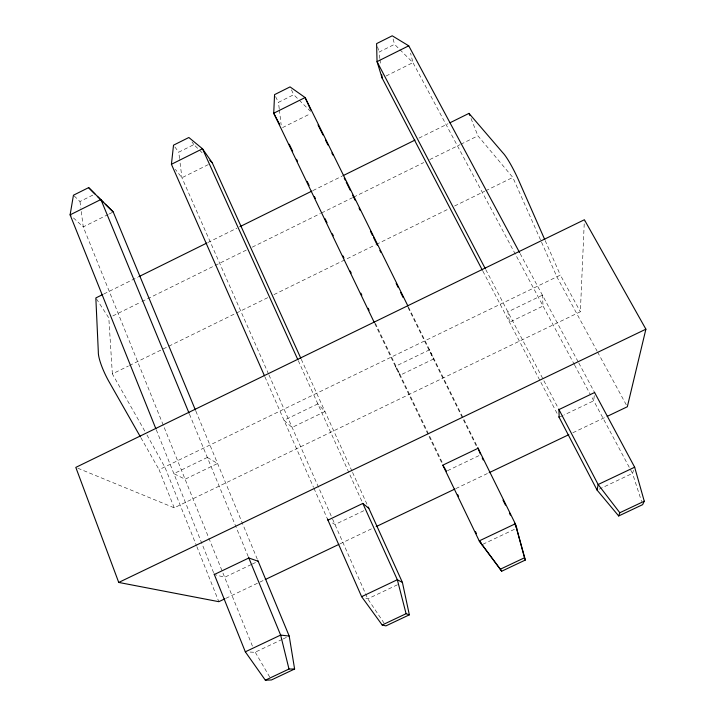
<?xml version="1.0" encoding="UTF-8"?>
<svg xmlns="http://www.w3.org/2000/svg" width="716" height="716" viewBox="0 0 716 716"><rect width="100%" height="100%" fill="white"/><g stroke="black" fill="none" stroke-linecap="round" stroke-linejoin="round"><path stroke-width="0.54" stroke-dasharray="3.58 2.69" d="M77.856 468.237L174.221 507.814L580.354 311.764L584.346 220.859M594.271 395.617L593.707 400.79L564.074 414.958M633.579 470.287L632.505 473.365L641.608 501.531M74.169 195.916L79.977 201.509L92.973 195.02M179.537 158.558L178.749 152.168L193.884 144.605L203.434 154.029M279.231 108.787L278.461 102.343L293.739 94.709L310.556 111.365M379.874 58.533L379.131 52.044L394.552 44.338L399.152 48.912M108.232 214.469L83.253 226.918L70.929 215.623M109.226 213.968L113.226 211.981M208.284 164.608L181.927 177.747L175.357 169.334M282.525 127.618L310.118 113.862M386.085 76.003L412.953 62.623L410.581 53.163M103.838 293.981L137.857 277.164M207.882 242.527L236.898 228.171M312.928 190.572L341.935 176.217M418.967 138.116L447.983 123.77M112.824 315.935L140.909 302.08M141.911 301.588L246.223 250.126M252.247 247.154L320.455 213.511M321.457 213.01L352.549 197.67M353.552 197.177L423.765 162.541M429.779 159.57L459.869 144.73M460.871 144.229L477.921 135.816L512.826 177.434L557.138 277.352L597.081 351.117M144.766 431.068L112.358 373.895L128.415 366.019M129.417 365.527L268.93 297.086M273.951 294.625L375.327 244.89M376.33 244.398L448.592 208.947M454.615 205.993L484.723 191.226M485.725 190.733L512.826 177.434M174.221 507.814L159.077 469.687L560.377 275.105L580.354 311.764M251.262 564.557L224.663 577.275L215.355 574.787M252.247 564.083L258.163 561.255M363.853 510.714L334.972 524.524L330.586 521.776M447.464 470.725L479.666 455.322M560.118 416.855L563.08 415.432M225.898 598.316L264.222 580.032M339.867 543.927L372.141 528.533M455.859 488.58L489.144 472.694M572.863 432.75L606.148 416.864M282.149 639.415L254.941 652.312L247.459 651.927M283.16 638.941L289.21 636.077M397.461 584.766L367.773 598.836L364.695 597.753M482.826 544.303L514.831 529.133M599.077 489.207L632.505 473.365L590.915 395.545M399.922 49.672L412.953 62.623L574.393 364.641M174.829 146.923L178.749 152.168M191.995 141.938L193.884 144.605M384.107 623.18L367.773 598.836L331.812 517.364M96.427 298.849L108.814 317.922L112.358 373.895M269.735 677.094L254.108 650.244M140.909 437.745L159.077 469.687M146.959 434.952L165.02 467.467L196.453 545.619M597.609 352.093L626.267 404.809M520.111 253.554L578.26 362.019M578.788 363.003L594.611 392.511M574.59 365.017L590.575 394.928M485.779 269.61L558.444 408.585M482.888 271.185L557.836 414.841M275.535 96.571L278.461 102.343M408.487 307.155L477.241 446.56M408.03 307.495L477.268 447.939M375.39 323.355L442.64 463.261M374.781 323.534L442.828 465.149M291.43 89.831L293.739 94.709M301.293 359.298L352.084 471.37M352.541 472.39L367.782 506.006M298.304 360.694L362.377 502.417M268.536 373.985L181.927 177.747L179.671 159.623M268.983 375.005L331.365 516.343M545.171 240.567L560.377 275.105M264.947 376.902L313.51 487.301M313.957 488.321L327.955 520.129M195.862 411.127L257.518 559.715M189.48 414.188L248.407 556.976M252.435 646.101L83.253 226.918L80.971 209.242M156.258 429.707L213.69 572.943M471.021 118.48L477.921 135.816M196.864 546.657L218.836 601.691M377.538 46.782L379.131 52.044M393.102 39.004L394.552 44.338M79.977 201.509L80.827 208.141M279.356 109.861L281.155 124.888M379.999 59.616L380.617 65.022M207.327 457.435L173.872 473.643L185.086 479.219L217.592 463.494L207.327 457.435M317.841 403.905L284.028 420.283L292.119 427.434L324.966 411.539L317.841 403.905M429.528 349.811L395.357 366.359L400.262 375.112L433.449 359.056L429.528 349.811M542.406 295.144L507.868 311.863L509.532 322.245L543.059 306.027L542.406 295.144"/><path stroke-width="1.07" d="M264.499 375.882L171.419 164.286L173.523 145.169L188.854 137.499L202.494 148.776L212.187 162.666L300.827 358.277M155.837 428.669L70.105 214.863L73.444 195.217L88.632 187.619L113.226 211.981L195.432 410.098M594.531 392.377L634.653 467.199L644.266 501.2L642.619 504.664L618.687 515.967L597.117 490.138L598.137 484.517L558.784 409.248M224.887 598.8L218.836 601.691L118.731 582.439L75.806 467.396L584.39 219.749L645.895 329.181L627.323 406.76L607.15 416.39M618.687 515.967L619.823 512.745L644.266 501.2M70.105 214.863L100.884 199.504L189.051 413.159M171.419 164.286L202.494 148.776L297.838 359.674M519.583 252.569L408.738 45.815L377.046 61.639L382.102 77.99L482.369 270.192M102.836 294.482L95.837 297.945L98.316 351.78A28.139 6.471 63.3 0 0 108.42 380.635L140.354 436.778M138.85 276.662L206.879 243.019M239.896 226.686L311.925 191.065M342.937 175.724L414.967 140.094M449.979 122.776L468.989 113.379L502.829 152.776A28.676 3.992 64.5 0 1 518.357 179.626L544.733 239.556M118.731 582.439L645.895 329.181M214.326 574.509L248.828 557.997L258.163 561.255M327.955 520.129L362.833 503.438L368.83 508.333M594.611 392.511L558.954 409.57L559.133 417.321M265.233 579.548L338.856 544.411M376.177 526.6L454.848 489.064M489.144 472.694L568.826 434.675M245.32 651.82L280.636 635.074L289.21 636.077L294.607 669.013L271.445 679.958L265.35 680.2L245.32 651.82L214.111 573.972M361.625 596.67L397.326 579.736L402.41 582.421L409.346 614.829L385.924 625.891L382.192 625.005L361.625 596.67L327.445 518.984M634.653 467.199L598.137 484.517L619.823 512.745M265.35 680.2L288.987 669.03L294.607 669.013M382.192 625.005L406.088 613.71L409.346 614.829M442.953 465.427L479.219 540.902L500.341 569.193L524.515 557.773L515.323 523.781L477.733 447.563M501.665 571.225L525.338 560.046L515.323 523.781L479.219 540.902L501.665 571.225L500.341 569.193M408.738 45.815L392.225 35.8L376.589 43.622L377.046 61.639L485.26 268.616M97.349 196.363L103.704 202.61M105.288 204.167L113.226 211.981M209.797 160.312L212.187 162.666M88.632 187.619L94.968 194.018M446.462 471.209L442.828 465.149L478.091 448.279L480.302 453.908M279.58 124.378L273.727 113.218L274.559 94.637L290.052 86.896L305.114 97.546L407.995 306.153M558.865 416.819L597.117 490.138M318.02 124.915L322.97 134.948M325.44 139.969L327.91 144.981M331.866 153.009L332.859 155.014M344.235 178.087L345.219 180.092M346.213 182.097L350.169 190.125M352.639 195.137L355.109 200.158M359.074 208.177L360.059 210.191M370.44 231.25L372.418 235.269M373.412 237.273L377.368 245.302M379.838 250.314L380.831 252.318M396.163 283.42L398.141 287.429M400.611 292.45L403.081 297.462M482.217 457.971L483.202 459.976M502.981 500.099L505.46 505.12M509.416 513.139L510.401 515.144M514.357 523.172L516.836 528.184M289.273 144.211L292.665 151.255M296.531 159.301L297.498 161.315M307.173 181.443L309.115 185.471M314.431 196.542L315.398 198.556M325.073 218.684L327.015 222.712M332.331 233.783L333.298 235.797M342.973 255.925L343.949 257.939M350.231 271.024L351.198 273.038M360.873 293.166L361.849 295.18M368.131 308.265L369.098 310.279M457.631 494.461L458.598 496.474M475.531 531.693L476.498 533.706M480.373 541.761L481.823 544.778M374.298 322.531L273.727 113.218L305.114 97.546L310.78 110.004M368.239 507.026L402.41 582.421M362.779 503.33L397.326 579.736L406.088 613.71M257.948 560.744L289.21 636.077M248.685 557.666L280.636 635.074L288.987 669.03M468.989 113.379L469.803 115.419M524.515 557.773L525.338 560.046M381.735 74.75L382.102 77.99"/></g></svg>
